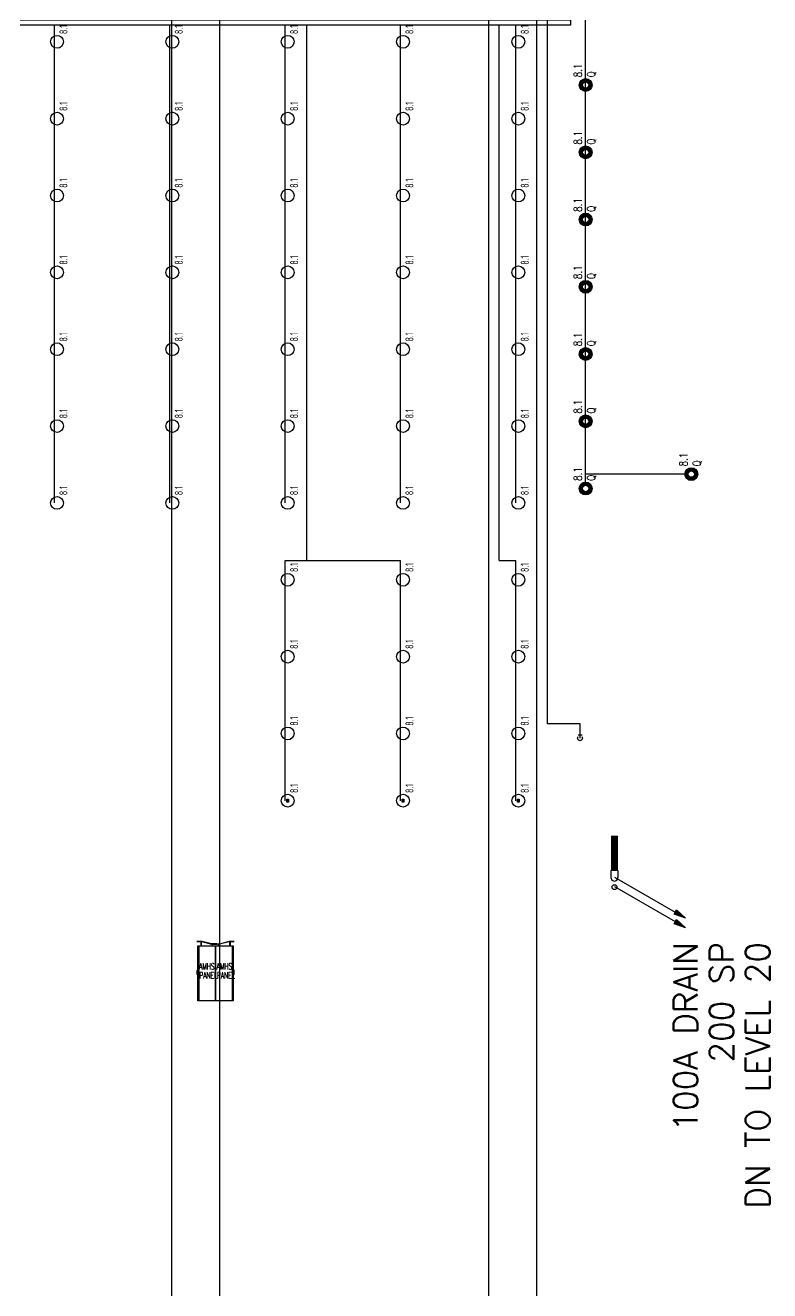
# Model space of a CAD drawing. Header units: millimetres. Extents: x -192235 to 515711, y 45168 to 947868.
# Drawn here: x 171010 to 194245, y 616298 to 655816 of the extents above; entities that cross this region are included whole.
import ezdxf
from ezdxf.enums import TextEntityAlignment as Align

# ---------------------------------------------------------------- set-up
doc = ezdxf.new("R2010")
doc.units = ezdxf.units.MM
doc.header["$LTSCALE"] = 1000
for name, color, linetype in [('e-eq-100P', 4, 'Continuous'), ('F-HS-LINE4', 140, 'Continuous'), ('F-SK-LINE3', 100, 'Continuous'), ('F-SK-LINE4', 140, 'Continuous'), ('F-SK-LINE6', 200, 'Continuous'), ('F-SK-TXT', 4, 'Continuous'), ('F-SK-UP-QR-T68-K8.1', 40, 'Continuous'), ('X-F2-L30-FS-EQ$0$F-SK-DN-QR-T68-K8.1', 200, 'Continuous'), ('X-F2-L30-FS-EQ$0$F-SK-JOINT', 100, 'Continuous')]:
    doc.layers.add(name, color=color, linetype=linetype)
doc.styles.add('aa-txt', font='simplex.shx', dxfattribs={"width": 0.7, "bigfont": 'chineset.shx'})
doc.styles.add('X-F2-L30-FS-EQ$0$aa-txt', font='isocp.shx', dxfattribs={"bigfont": 'chineset.shx'})

# ---------------------------------------------------------------- blocks, each defined once
blk = doc.blocks.new('AMHS PNL-S-L30-l')
at = {"layer": 'e-eq-100P'}
for p, q in [((520, 1725), (520, 0)), ((550, 952), (570, 952)), ((550, 948), (570, 948)), ((570, 830), (570, 955)), ((580, 830), (580, 955))]:
    blk.add_line(p, q, dxfattribs=at)
for points in [[(124, 1780), (424, 1860), (583, 1860), (583, 1855), (425, 1855), (125, 1775), (-33, 1775), (-33, 1780)], [(0, 1725), (550, 1725), (550, 0), (0, 0)], [(92, 1725), (92, 1775), (108, 1775), (108, 1725), (92, 1725)], [(442, 1725), (442, 1855), (458, 1855), (458, 1725), (442, 1725)]]:
    blk.add_lwpolyline(points, close=True, dxfattribs=at)
for centre, start, end in [((575, 955), 0, 180), ((575, 830), 180, 0)]:
    blk.add_arc(centre, 5, start, end, dxfattribs=at)
at = {"layer": 'e-eq-100P', "style": 'aa-txt', "width": 0.55}
for s, p in [('AMHS', (275, 980)), (' PANEL', (275, 700))]:
    blk.add_text(s, height=200, dxfattribs=at).set_placement(p, align=Align.CENTER)
blk = doc.blocks.new('AMHS PNL-S-L30-r')
at = {"layer": 'e-eq-100P'}
for p, q in [((30, 1725), (30, 0)), ((-30, 830), (-30, 955)), ((-20, 830), (-20, 955)), ((0, 952), (-20, 952)), ((0, 948), (-20, 948))]:
    blk.add_line(p, q, dxfattribs=at)
for points in [[(426, 1780), (126, 1860), (-33, 1860), (-33, 1855), (125, 1855), (425, 1775), (583, 1775), (583, 1780)], [(0, 1725), (550, 1725), (550, 0), (0, 0)], [(108, 1725), (108, 1855), (92, 1855), (92, 1725), (108, 1725)], [(458, 1725), (458, 1775), (442, 1775), (442, 1725), (458, 1725)]]:
    blk.add_lwpolyline(points, close=True, dxfattribs=at)
for centre, start, end in [((-25, 955), 0, 180), ((-25, 830), 180, 0)]:
    blk.add_arc(centre, 5, start, end, dxfattribs=at)
at = {"layer": 'e-eq-100P', "style": 'aa-txt', "width": 0.55}
for s, p in [('AMHS', (275, 980)), (' PANEL', (275, 700))]:
    blk.add_text(s, height=200, dxfattribs=at).set_placement(p, align=Align.CENTER)
blk = doc.blocks.new('A$C2BF84FDE')
blk.add_line((12.5, -18.7), (-12.5, -18.7))
blk.add_arc((0, 0), 15, 315, 225)
blk = doc.blocks.new('A$Ca907f438')
at = {"layer": 'F-HS-LINE4'}
for p, q in [((230200, -42300), (201100, -42300)), ((201100, -43325), (201100, -42300)), ((200650, -43325), (201100, -43325))]:
    blk.add_line(p, q, dxfattribs=at)
at = {"layer": 'F-HS-LINE4', "xscale": -5, "yscale": 5, "zscale": 5, "rotation": 90.00000000000007}
blk.add_blockref('A$C2BF84FDE', (200650, -43325), dxfattribs=at)
blk = doc.blocks.new('SG1')
for p, q in [((84.5, 148), (67.5, 129)), ((84.5, 148), (76.1, 123.9)), ((-1.1, 0), (71.8, 126.5)), ((76.1, 123.9), (67.5, 129))]:
    blk.add_line(p, q)
blk.add_solid([(84.5, 148), (67.5, 129), (76.1, 123.9)])
blk = doc.blocks.new('ET-8')
for p, q in [((11, 21.9), (-11, 21.9)), ((-11, 21.9), (-11, 0)), ((11, 21.9), (11, 0))]:
    blk.add_line(p, q)
blk.add_arc((0, 0), 11, 180, 0)
blk = doc.blocks.new('X-F2-L30-FS-EQ$0$FS01-81')
blk.add_circle((0, 0), 1)
at = {"style": 'X-F2-L30-FS-EQ$0$aa-txt', "width": 0.8}
blk.add_text('8.1', height=1.25, dxfattribs=at).set_placement((1.2, -1), align=Align.MIDDLE_LEFT)
blk = doc.blocks.new('X-F2-L30-FS-EQ$0$A$C09067C22')
blk.add_hatch(color=256).paths.add_polyline_path([(25, 50), (-25, 50), (-25, -50), (25, -50)])
blk.add_lwpolyline([(-25, 50), (25, 50), (25, -50), (-25, -50)], close=True)
blk = doc.blocks.new('X-F2-L30-FS-EQ')
at = {"layer": 'X-F2-L30-FS-EQ$0$F-SK-DN-QR-T68-K8.1', "xscale": 200, "yscale": 200, "zscale": 200}
for p in [(177000, 18000), (179400, 18000), (181800, 18000), (184200, 18000), (186600, 18000), (189000, 18000), (191400, 18000), (177000, 14400), (179400, 14400), (181800, 14400), (184200, 14400), (186600, 14400), (189000, 14400), (191400, 14400), (167700, 10800), (169800, 10800), (172200, 10800), (174600, 10800), (177000, 10800), (179400, 10800), (181800, 10800), (184200, 10800), (186600, 10800), (189000, 10800), (191400, 10800), (167700, 7200), (169800, 7200), (172200, 7200), (174600, 7200), (177000, 7200), (179400, 7200), (181800, 7200), (184200, 7200), (186600, 7200), (189000, 7200), (191400, 7200), (167700, 3600), (169800, 3600), (172200, 3600), (174600, 3600), (177000, 3600), (179400, 3600), (181800, 3600), (184200, 3600), (186600, 3600), (189000, 3600), (191400, 3600)]:
    blk.add_blockref('X-F2-L30-FS-EQ$0$FS01-81', p, dxfattribs=at)
at = {"layer": 'X-F2-L30-FS-EQ$0$F-SK-JOINT', "rotation": 270}
for p in [(167700, 10800), (167700, 7200), (167700, 3600)]:
    blk.add_blockref('X-F2-L30-FS-EQ$0$A$C09067C22', p, dxfattribs=at)
blk = doc.blocks.new('FS02-Q-81')
at = {"const_width": 0.5}
blk.add_lwpolyline([(-0.75, 0, 1), (0.75, 0, 1)], format="xyb", close=True, dxfattribs=at)
for radius in [1, 0.5]:
    blk.add_circle((0, 0), radius)
at = {"style": 'aa-txt', "width": 0.8}
for s, p in [('8.1', (1.2, 0.6)), ('Q', (1.2, -1.5))]:
    blk.add_text(s, height=1.25, dxfattribs=at).set_placement(p)
blk = doc.blocks.new('A$C5919aa75')
at = {"layer": 'F-SK-LINE3'}
for p, q in [((208000, -26925), (222916, -26925)), ((208000, -30525), (222916, -30525)), ((198700, -34125), (206200, -34125)), ((206200, -34125), (206200, -37725)), ((208000, -34125), (222916, -34125)), ((206200, -34800), (222916, -34800)), ((198700, -37725), (206200, -37725)), ((208000, -37725), (222916, -37725)), ((206200, -40800), (222916, -40800)), ((206200, -40800), (206200, -41325)), ((198700, -41325), (206200, -41325)), ((208000, -41325), (222916, -41325)), ((208650, -43500), (223600, -43500)), ((208900, -46600), (208900, -43500))]:
    blk.add_line(p, q, dxfattribs=at)
at = {"layer": 'F-SK-LINE4'}
blk.add_lwpolyline([(223084, -43032), (222916, -43032), (222916, -2775), (223084, -2775)], close=True, dxfattribs=at)
blk.add_circle((196000, -44400), 75, dxfattribs=at)
at = {"layer": 'F-SK-LINE6', "const_width": 219}
blk.add_lwpolyline([(196519, -44400), (197606, -44400)], dxfattribs=at)
blk.add_blockref('X-F2-L30-FS-EQ', (31000, -45000))
at = {"layer": 'F-SK-LINE6', "xscale": 10, "yscale": 10, "zscale": 10, "rotation": 270}
blk.add_blockref('ET-8', (196300, -44400), dxfattribs=at)
at = {"layer": 'F-SK-TXT', "xscale": 15, "yscale": 15, "zscale": 15, "rotation": 180}
for p in [(196000, -44400), (196300, -44400)]:
    blk.add_blockref('SG1', p, dxfattribs=at)
at = {"layer": 'F-SK-UP-QR-T68-K8.1', "xscale": 200, "yscale": 200, "zscale": 200}
for p in [(208450, -43500), (210550, -43500), (212650, -43500), (214750, -43500), (216850, -43500), (218950, -43500), (221050, -43500), (208900, -46800)]:
    blk.add_blockref('FS02-Q-81', p, dxfattribs=at)
at = {"layer": 'F-SK-TXT', "style": 'aa-txt'}
for s, p in [('100A DRAIN', (194283, -46620)), ('200 SP', (194283, -47745)), ('DN TO LEVEL 20', (194283, -48870))]:
    blk.add_text(s, height=750, dxfattribs=at).set_placement(p, align=Align.MIDDLE_RIGHT)

msp = doc.modelspace()

# ---------------------------------------------------------------- linework, layer by layer
for p, q in [((175579.43506, 488079.7429), (175579.43506, 756939.10946)), ((177079.04255, 488079.7429), (177079.04255, 756939.10946)), ((185475.04255, 488079.7429), (185475.04255, 756939.10946)), ((186975, 488079.7429), (186975, 756939.10946))]:
    msp.add_line(p, q)

# ---------------------------------------------------------------- block references
at = {"rotation": 90}
for name in ['A$C5919aa75', 'A$Ca907f438']:
    msp.add_blockref(name, (145000, 432900), dxfattribs=at)
at = {"layer": 'e-eq-100P'}
for name, p in [('AMHS PNL-S-L30-r', (176400, 625345.4873)), ('AMHS PNL-S-L30-l', (176950, 625345.4873))]:
    msp.add_blockref(name, p, dxfattribs=at)

doc.saveas('drawing.dxf')
